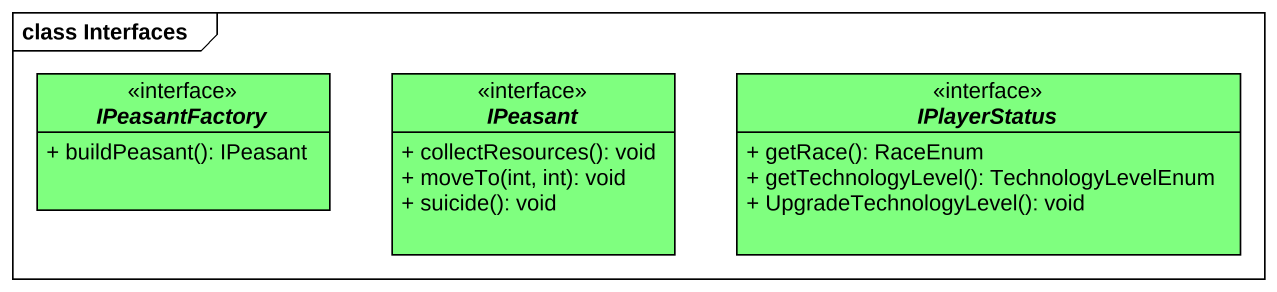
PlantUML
@startuml
mainframe class Interfaces
hide circle
hide empty members
skinparam classAttributeIconSize 0
interface IPeasantFactory <<interface>> #7FFF7F {
  + buildPeasant(): IPeasant
}
interface IPeasant <<interface>> #7FFF7F {
  + collectResources(): void
  + moveTo(int, int): void
  + suicide(): void
}
interface IPlayerStatus <<interface>> #7FFF7F {
  + getRace(): RaceEnum
  + getTechnologyLevel(): TechnologyLevelEnum
  + UpgradeTechnologyLevel(): void
}
@enduml
